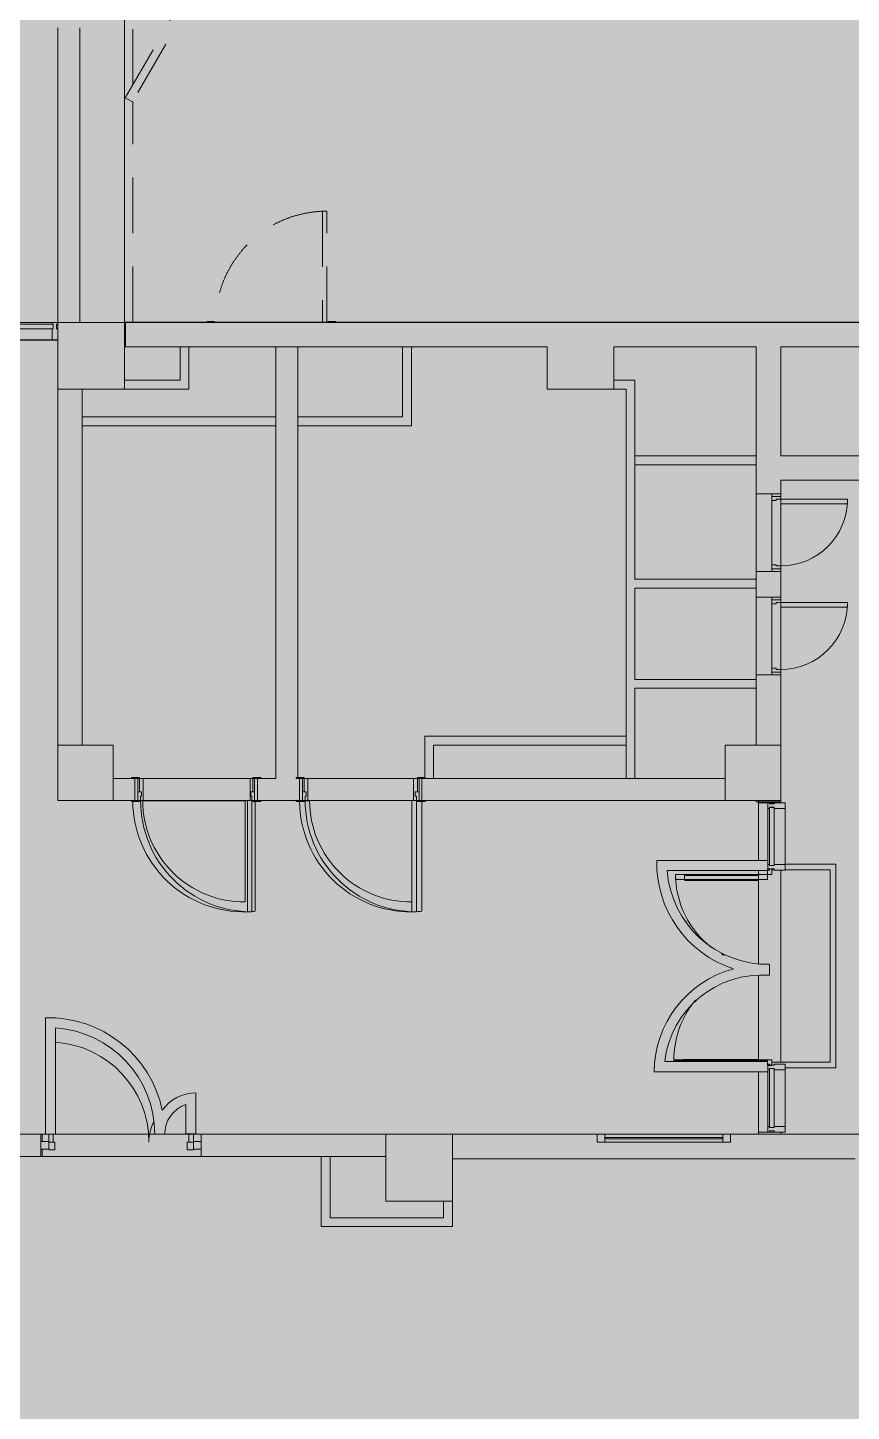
# Model space of a CAD drawing. Header units: millimetres. Extents: x -2766 to 205613, y -8553 to 29000.
# Drawn here: x 92043 to 99448, y 5409 to 17850 of the extents above; entities that cross this region are included whole.
import ezdxf

# ---------------------------------------------------------------- set-up
doc = ezdxf.new("R2010")
doc.units = ezdxf.units.MM
doc.linetypes.add('200_ШТРИХ__ш1_п0_6_', pattern=[800, 500, -300])
doc.layers.add('A-DETL-GENF-3', color=7, linetype='Continuous', lineweight=9, true_color=0xc0c0c0, transparency=0.4)
for name, color, linetype, lineweight, true_color in [('A-DETL-GENF-5', 7, 'Continuous', 5, 0xb7b7b7), ('A-DOOR-4', 7, 'Continuous', 5, 0xb7b7b7), ('A-DOOR-FRAM-5', 7, 'Continuous', 5, 0xb7b7b7), ('A-FLOR-1', 7, 'Continuous', 5, 0xb7b7b7), ('A-GLAZ-3', 7, 'Continuous', 5, 0x737373), ('A-GLAZ-CURT-2', 7, 'Continuous', 5, 0x737373), ('A-GLAZ-CWMG-2', 7, 'Continuous', 5, 0x737373), ('A-WALL-4', 7, 'Continuous', 9, 0x737373), ('I-WALL-4', 7, 'Continuous', 5, 0x737373), ('S-COLS-1', 7, 'Continuous', 5, 0x737373)]:
    doc.layers.add(name, color=color, linetype=linetype, lineweight=lineweight, true_color=true_color)
doc.layers.add('A-DETL-MBND-1', color=7, linetype='200_ШТРИХ__ш1_п0_6_', lineweight=9)

# ---------------------------------------------------------------- blocks, each defined once
blk = doc.blocks.new('BSC_Колонна _Прямоугольная - 600х600-23286269-2_2_1_птичка')
at = {"layer": 'S-COLS-1'}
for p, q in [((300, 300), (-300, 300)), ((-300, 300), (-300, -300)), ((300, -300), (300, 300)), ((-300, -300), (300, -300))]:
    blk.add_line(p, q, dxfattribs=at)
blk = doc.blocks.new('110_Дверь_СКБ_1Ст_Внутренняя1 - Д-4 1100x2100h_су мгн-32375332-2_2_1_птичка')
at = {"layer": 'A-DOOR-4'}
for p, q in [((-487.5, 1100), (-487.5, 100)), ((-447.5, 1100), (-487.5, 1100)), ((-447.5, 100), (-447.5, 1100)), ((-487.5, 100), (-447.5, 100))]:
    blk.add_line(p, q, dxfattribs=at)
blk.add_arc((-487.5, 100), 1000, 360, 90, dxfattribs=at)
at = {"layer": 'A-DOOR-FRAM-5'}
for p, q in [((-497.5, 108), (-567.5, 108)), ((-567.5, 108), (-567.5, 100)), ((-567.5, 100), (-497.5, 100)), ((-512.5, 100), (-537.5, 100)), ((-537.5, 100), (-537.5, -100)), ((-487.5, 100), (-512.5, 100)), ((-512.5, 100), (-512.5, 20)), ((-512.5, -100), (-512.5, 100)), ((-497.5, 100), (-512.5, 100)), ((-512.5, 100), (-512.5, 99)), ((-512.5, 99), (-497.5, 99)), ((-512.5, 20), (-477.5, 20)), ((-497.5, 20), (-512.5, 20)), ((-512.5, 20), (-512.5, -100)), ((-497.5, 100), (-497.5, 108)), ((-497.5, 99), (-497.5, 100)), ((-497.5, -100), (-497.5, 20)), ((-487.5, 60), (-487.5, 100)), ((-477.5, 60), (-487.5, 60)), ((-477.5, 20), (-477.5, 60)), ((512.5, 60), (502.5, 60)), ((502.5, 60), (502.5, 20)), ((502.5, 20), (537.5, 20)), ((512.5, 100), (512.5, 60)), ((537.5, 100), (512.5, 100)), ((592.5, 108), (522.5, 108)), ((522.5, 108), (522.5, 100)), ((537.5, 100), (522.5, 100)), ((522.5, 100), (522.5, 99)), ((522.5, 100), (592.5, 100)), ((522.5, 99), (537.5, 99)), ((537.5, 20), (522.5, 20)), ((522.5, 20), (522.5, -100)), ((537.5, 20), (537.5, 100)), ((562.5, 100), (537.5, 100)), ((537.5, 100), (537.5, -100)), ((537.5, 99), (537.5, 100)), ((537.5, -100), (537.5, 20)), ((562.5, -100), (562.5, 100)), ((592.5, 100), (592.5, 108)), ((-497.5, -100), (-567.5, -100)), ((-567.5, -100), (-567.5, -108)), ((-567.5, -108), (-497.5, -108)), ((-537.5, -100), (-512.5, -100)), ((-512.5, -100), (-497.5, -100)), ((-497.5, -108), (-497.5, -100)), ((522.5, -100), (537.5, -100)), ((592.5, -100), (522.5, -100)), ((522.5, -100), (522.5, -108)), ((522.5, -108), (592.5, -108)), ((537.5, -100), (562.5, -100)), ((592.5, -108), (592.5, -100))]:
    blk.add_line(p, q, dxfattribs=at)
blk = doc.blocks.new('110_Дверь_СКБ_1Ст_Внутренняя1 - Д-13 1100x2100h_кладовая-33288301-2_2_1_птичка')
at = {"layer": 'A-DETL-MBND-1'}
for p, q in [((472, 1110), (472, 113)), ((512, 1110), (472, 1110)), ((512, 113), (512, 1110)), ((-498, 118), (-568, 118)), ((592, 118), (522, 118))]:
    blk.add_line(p, q, dxfattribs=at)
blk.add_arc((512, 110), 1000, 90, 179.8021, dxfattribs=at)
blk = doc.blocks.new('DOR__перегородка__Прямоугольная - ТП-2_ Вн_ДПГ_9480х4200h_2-23998078-2_2_1_птичка')
at = {"layer": 'A-DETL-MBND-1'}
for p, q in [((3, -75), (1987, -75)), ((1982, -72), (2019, -7)), ((3194, -772), (1982, -72)), ((2019, -7), (3231, -707)), ((2137, -75), (4324, -75)), ((3230, -707), (4443, -7)), ((4480, -72), (3268, -772)), ((4443, -7), (4480, -72)), ((4474, -75), (4487, -75)), ((4481, -72), (4518, -7)), ((5693, -772), (4481, -72)), ((4518, -7), (5731, -707)), ((4637, -75), (6824, -75)), ((5730, -707), (6942, -7)), ((6980, -72), (5767, -772)), ((6942, -7), (6980, -72)), ((6974, -75), (6985, -75)), ((6979, -72), (7017, -7)), ((8192, -772), (6979, -72)), ((7017, -7), (8229, -707)), ((7135, -75), (9323, -75)), ((8229, -707), (9441, -7)), ((9479, -72), (8267, -772)), ((9105, -201), (9105, -75)), ((9180, -158), (9180, -75)), ((9255, -114), (9255, -75)), ((9405, -1474), (9405, -114)), ((9441, -7), (9479, -72)), ((9473, -75), (9480, -75)), ((9180, -1474), (9180, -244)), ((9255, -1474), (9255, -201)), ((9330, -1474), (9330, -158)), ((9105, -1474), (9105, -288)), ((9480, -1474), (9480, -450)), ((3231, -707), (3194, -772)), ((3268, -772), (3230, -707)), ((5731, -707), (5693, -772)), ((5767, -772), (5730, -707)), ((8229, -707), (8192, -772)), ((8267, -772), (8229, -707)), ((9105, -1474), (9480, -1474))]:
    blk.add_line(p, q, dxfattribs=at)
blk = doc.blocks.new('BSC_Колонна _Прямоугольная - 500х500-V202-2_2_1_птичка')
at = {"layer": 'S-COLS-1'}
for p, q in [((250, 250), (-250, 250)), ((-250, 250), (-250, -250)), ((250, -250), (250, 250)), ((-250, -250), (250, -250))]:
    blk.add_line(p, q, dxfattribs=at)
blk = doc.blocks.new('110_Дверь_СКБ_1Ст - д-18 _п_ 700x2100h_Технический шкаф ЭОМ и СС-32102833-2_2_1_птичка')
at = {"layer": 'A-DOOR-4'}
for p, q in [((-287.5, 710), (-287.5, 110)), ((-247.5, 710), (-287.5, 710)), ((-247.5, 110), (-247.5, 710)), ((-287.5, 110), (-247.5, 110))]:
    blk.add_line(p, q, dxfattribs=at)
blk.add_arc((-287.5, 110), 600, 360, 90, dxfattribs=at)
at = {"layer": 'A-DOOR-FRAM-5'}
for p, q in [((-312.5, 110), (-337.5, 110)), ((-337.5, 110), (-337.5, 30)), ((-337.5, 30), (-312.5, 30)), ((-287.5, 110), (-312.5, 110)), ((-312.5, 110), (-312.5, 30)), ((-312.5, 30), (-312.5, 110)), ((-312.5, 30), (-277.5, 30)), ((-287.5, 70), (-287.5, 110)), ((-277.5, 70), (-287.5, 70)), ((-277.5, 30), (-277.5, 70)), ((302.5, 30), (-277.5, 30)), ((-247.5, 110), (312.5, 110)), ((312.5, 70), (302.5, 70)), ((302.5, 70), (302.5, 30)), ((302.5, 30), (337.5, 30)), ((312.5, 110), (312.5, 70)), ((337.5, 110), (312.5, 110)), ((337.5, 30), (337.5, 110)), ((362.5, 110), (337.5, 110)), ((337.5, 110), (337.5, 30)), ((337.5, 30), (362.5, 30)), ((362.5, 30), (362.5, 110))]:
    blk.add_line(p, q, dxfattribs=at)
blk = doc.blocks.new('BSC_Колонна _Прямоугольная - 600х600-20441433-2_2_1_птичка')
at = {"layer": 'S-COLS-1'}
for p, q in [((300, 300), (-300, 300)), ((-300, 300), (-300, -300)), ((300, -300), (300, 300)), ((-300, -300), (300, -300))]:
    blk.add_line(p, q, dxfattribs=at)
blk = doc.blocks.new('Прямоугольный импост - Импост структурный с накладкой - 160мм-23997896-2_2_1_птичка')
at = {"layer": 'A-GLAZ-CWMG-2'}
for p, q in [((-50, 40), (-50, 140)), ((-50, 140), (0, 140)), ((-40, 40), (-50, 40)), ((-50, -17), (-50, 0)), ((-50, 0), (-40, 0)), ((-40, 0), (-40, 40)), ((-10, 40), (-10, 0)), ((0, 40), (-10, 40)), ((-10, 0), (0, 0)), ((0, -17), (-50, -17))]:
    blk.add_line(p, q, dxfattribs=at)
blk = doc.blocks.new('Системная панель - Стекло - 40мм-23997898-2_2_1_птичка')
at = {"layer": 'A-GLAZ-CURT-2'}
for p, q in [((420, 0), (-420, 0)), ((-420, 0), (-420, -40)), ((-420, -40), (420, -40)), ((420, -40), (420, 0))]:
    blk.add_line(p, q, dxfattribs=at)
blk = doc.blocks.new('Прямоугольный импост - Импост структурный с накладкой - 160мм-23771920-2_2_1_птичка')
at = {"layer": 'A-GLAZ-CWMG-2'}
for p, q in [((13660, 15200), (12840, 15200)), ((13660, 15043), (12840, 15043))]:
    blk.add_line(p, q, dxfattribs=at)
blk = doc.blocks.new('Прямоугольный импост - 50 x 70 мм-31927764-2_2_1_птичка')
at = {"layer": 'A-GLAZ-CWMG-2'}
for p, q in [((-70, 35), (0, 35)), ((-70, -35), (-70, 35)), ((0, 35), (0, -35)), ((0, -35), (-70, -35))]:
    blk.add_line(p, q, dxfattribs=at)
blk = doc.blocks.new('Дверь_Витражная_остекление_ - ДВН_ДАО_Главный вход_1200 в свету Д-22 _п_-31928779-2_2_1_птичка')
at = {"layer": 'A-DETL-GENF-5'}
for p, q in [((-650, 100), (-650, 35)), ((-650, 30), (-610, 30)), ((-595, 30), (-650, 30)), ((-610, 30), (-610, 100)), ((-595, -40), (-595, 30)), ((595, -40), (595, 30)), ((595, 30), (650, 30)), ((610, 103), (610, 30)), ((610, 30), (650, 30)), ((650, 35), (650, 103)), ((-650, -40), (-595, -40)), ((650, -40), (595, -40))]:
    blk.add_line(p, q, dxfattribs=at)
at = {"layer": 'A-DOOR-4'}
for p, q in [((-650, 100), (-650, 35)), ((650, 103), (650, 35))]:
    blk.add_line(p, q, dxfattribs=at)
for centre, radius, start, end in [((-650, 30), 900, 360, 86.0972), ((650, 30), 400, 153.3442, 180)]:
    blk.add_arc(centre, radius, start, end, dxfattribs=at)
blk = doc.blocks.new('Прямоугольный импост - 50 x 70 мм-31701779-2_2_1_птичка')
at = {"layer": 'A-GLAZ-CWMG-2'}
for p, q in [((0, 35), (-70, 35)), ((-70, 35), (-70, -35)), ((0, -35), (0, 35)), ((-70, -35), (0, -35))]:
    blk.add_line(p, q, dxfattribs=at)
blk = doc.blocks.new('Прямоугольный импост - Импост структурный с накладкой - 160мм Темный-30756008-2_2_1_птичка')
at = {"layer": 'A-GLAZ-CWMG-2'}
for p, q in [((-50, 0), (-50, 17)), ((-50, 17), (0, 17)), ((-40, 0), (-50, 0)), ((-40, -40), (-40, 0)), ((0, 0), (-10, 0)), ((-10, 0), (-10, -40)), ((0, 17), (0, 0)), ((-50, -140), (-50, -40)), ((-50, -40), (-40, -40)), ((-10, -40), (0, -40)), ((0, -40), (0, -140)), ((0, -140), (-50, -140))]:
    blk.add_line(p, q, dxfattribs=at)
blk = doc.blocks.new('Системная панель - Стекло - 40мм-32387041-2_2_1_птичка')
at = {"layer": 'A-GLAZ-CURT-2'}
for p, q in [((262, 40), (-262, 40)), ((-262, 40), (-262, 0)), ((-262, 0), (262, 0)), ((262, 0), (262, 40))]:
    blk.add_line(p, q, dxfattribs=at)
blk = doc.blocks.new('Прямоугольный импост - Импост структурный с накладкой - 160мм Темный-30755591-2_2_1_птичка')
at = {"layer": 'A-GLAZ-CWMG-2'}
for p, q in [((-25, 0), (-25, 17)), ((-25, 17), (25, 17)), ((-15, 0), (-25, 0)), ((-15, -40), (-15, 0)), ((25, 0), (15, 0)), ((15, 0), (15, -40)), ((25, 17), (25, 0)), ((-25, -140), (-25, -40)), ((-25, -40), (-15, -40)), ((15, -40), (25, -40)), ((25, -40), (25, -140)), ((25, -140), (-25, -140))]:
    blk.add_line(p, q, dxfattribs=at)
blk = doc.blocks.new('Системная панель - Стекло - 40мм-32387061-2_2_1_птичка')
at = {"layer": 'A-GLAZ-CURT-2'}
for p, q in [((265, 40), (-265, 40)), ((-265, 40), (-265, 0)), ((-265, 0), (265, 0)), ((265, 0), (265, 40))]:
    blk.add_line(p, q, dxfattribs=at)
blk = doc.blocks.new('Прямоугольный импост - Импост структурный с накладкой - 160мм Темный-32387059-2_2_1_птичка')
at = {"layer": 'A-GLAZ-CWMG-2'}
for p, q in [((20093, 7970), (20093, 8480)), ((20250, 8012), (20250, 8480)), ((20250, 7970), (20250, 8011))]:
    blk.add_line(p, q, dxfattribs=at)
blk = doc.blocks.new('Прямоугольный импост - Импост структурный с накладкой - 160мм Темный-30755595-2_2_1_птичка')
at = {"layer": 'A-GLAZ-CWMG-2'}
for p, q in [((0, 17), (-50, 17)), ((-50, 17), (-50, 0)), ((-50, 0), (-40, 0)), ((-40, 0), (-40, -40)), ((-10, -40), (-10, 0)), ((-10, 0), (0, 0)), ((0, 0), (0, 17)), ((-40, -40), (-50, -40)), ((-50, -40), (-50, -140)), ((0, -40), (-10, -40)), ((0, -140), (0, -40)), ((-50, -140), (0, -140))]:
    blk.add_line(p, q, dxfattribs=at)
blk = doc.blocks.new('Дверь_Витражная_остекление_ - ВВ-16 остекление-32390142-2_2_1_птичка')
at = {"layer": 'A-DETL-GENF-5'}
for p, q in [((-788, -20), (-833, -20)), ((-833, -845), (-833, -20)), ((-788, -20), (-833, -20)), ((-833, -20), (-833, -845)), ((-833, -100), (-788, -100)), ((-823, -765), (-823, -100)), ((-788, -845), (-788, -20)), ((-788, -845), (-788, -20)), ((-779, -765), (-779, -100)), ((829, -780), (829, -100)), ((838, -860), (838, -20)), ((838, -20), (838, -860)), ((850, -100), (838, -100)), ((-833, -765), (-788, -765)), ((-833, -845), (-788, -845)), ((-833, -845), (-788, -845)), ((850, -780), (838, -780)), ((850, -860), (838, -860)), ((838, -860), (850, -860))]:
    blk.add_line(p, q, dxfattribs=at)
at = {"layer": 'A-DOOR-4'}
for p, q in [((-883, 20), (-833, 20)), ((-883, -20), (-883, 20)), ((-833, 20), (-833, -20)), ((833, 20), (883, 20)), ((833, -20), (833, 20)), ((883, 20), (883, -20)), ((-833, -20), (-883, -20)), ((-833, -845), (-833, -20)), ((833, -860), (833, -20)), ((883, -20), (833, -20))]:
    blk.add_line(p, q, dxfattribs=at)
for centre, radius, start, end in [((-833, -20), 825, 329.8094, 332.2043), ((-833, -20), 825, 270, 322.6078), ((833, -20), 840, 230.3386, 232.9926), ((833, -20), 840, 234.0758, 270)]:
    blk.add_arc(centre, radius, start, end, dxfattribs=at)
blk = doc.blocks.new('Прямоугольный импост - Импост структурный с накладкой - 160мм Темный-32387142-2_2_1_птичка')
at = {"layer": 'A-GLAZ-CWMG-2'}
for p, q in [((20093, 10325), (20093, 10830)), ((20250, 10325), (20250, 10830))]:
    blk.add_line(p, q, dxfattribs=at)
blk = doc.blocks.new('120_Окно_СКБ_1Ст - 120_Окно_СКБ_1Ст 400х1200 EI30-V295-2_2_1_птичка')
at = {"layer": 'A-GLAZ-3'}
for p, q in [((-600, 40), (-600, 110)), ((-600, 110), (-530, 110)), ((600, 110), (-600, 110)), ((-530, 40), (-600, 40)), ((-600, 40), (600, 40)), ((-530, 110), (-530, 40)), ((530, 80), (-530, 80)), ((530, 70), (-530, 70)), ((530, 40), (530, 110)), ((530, 110), (600, 110)), ((600, 40), (530, 40)), ((600, 110), (600, 40))]:
    blk.add_line(p, q, dxfattribs=at)

msp = doc.modelspace()

# ---------------------------------------------------------------- hatches: boundary and pattern name
at = {"layer": 'A-DETL-GENF-3'}
h = msp.add_hatch(color=256, dxfattribs=at)
h.paths.add_polyline_path([(78335, -280), (117363, -280), (117363, 12125), (117143, 12125), (117143, 12070), (117135, 12070), (117135, 12140), (117283, 12140), (117283, 12185), (117313, 12185), (117313, 12175), (117363, 12175), (117358.4, 13475), (117313, 13475), (117313, 13465), (117283, 13465), (117283, 13510), (117135, 13510), (117135, 13580), (117143, 13580), (117143, 13525), (117363, 13525), (117363, 21575), (117143, 21570.3), (117143, 21520), (117135, 21520), (117136.3, 21590), (117283, 21590), (117283, 21635), (117313, 21635), (117313, 21625), (117363, 21625), (117363, 22925), (117313, 22925), (117313, 22915), (117283, 22915), (117283, 22960), (117135, 22965), (117135, 23030), (117143, 23030), (117143, 22975), (117363, 22975), (117363, 23777.7), (112463, 23778), (112463, 27350), (82455, 27350), (82460.8, 20725.1), (82474.1, 20725.1), (82474.1, 19965.1), (82464.1, 19971), (82464.1, 19925.1), (82457.1, 19925.1), (82460.8, 19125.1), (82474.1, 19125.1), (82474.1, 18375.1), (82457.1, 18375.1), (82460.8, 18325.1), (82474.1, 18325.1), (82474.1, 17575.1), (82457.1, 17575.1), (82460.8, 16725.1), (82474.1, 16725.1), (82474.1, 15965.1), (82464.1, 15971), (82464.1, 15925.1), (82457.1, 15925.1), (82455, 15358), (78335, 15358), (78335, -258)])
h.paths.add_polyline_path([(104988, 100), (104938, 100), (104938, 425), (104763, 425), (104763, 475), (104988, 475), (104988, 120)])
h.paths.add_polyline_path([(114152.5, 100), (114118, 100), (114118, 475), (114468, 475), (114468, 100), (114418, 100), (114418, 425), (114168, 425), (114168, 100)])
h.paths.add_polyline_path([(94788, 100), (94738, 101.5), (94738, 475), (95263, 475), (95263, 425), (94788, 425), (94788, 104.5)])
h.paths.add_polyline_path([(101288, 100), (101238, 100), (101238, 425), (101113, 425), (101113, 475), (101288, 475), (101288, 120)])
h.paths.add_polyline_path([(90338, 100), (90288, 100), (90288, 475), (90763, 475), (90763, 425), (90338, 425), (90338, 120)])
h.paths.add_polyline_path([(85488, 100), (85438, 100), (85438, 475), (86263, 475), (86263, 425), (85488, 425), (85488, 120)])
h.paths.add_polyline_path([(81813, 120), (81763, 121.8), (81763, 510), (82113, 510), (82110.7, 460), (81813, 460), (81813, 125.5)])
h.paths.add_polyline_path([(115893, 5434), (115813, 5434), (115813, 5459), (115853, 5459), (115853, 5469), (115893, 5469), (115893, 5449)])
h.paths.add_polyline_path([(115813, 6059), (115813, 6084), (115893, 6084), (115893, 6049), (115853, 6049), (115853, 6059)])
h.paths.add_polyline_path([(115813, 6019), (115213, 6019), (115213, 6059), (115813, 6059), (115813, 6049)])
h.paths.add_polyline_path([(115893, 6314), (115813, 6314), (115813, 6339), (115853, 6339), (115853, 6349), (115893, 6349), (115893, 6329)])
h.paths.add_polyline_path([(81838, 7680), (81838, 7730), (81828, 7730), (81828, 7760), (81873, 7760), (81873, 7908), (81943, 7905.3), (81943, 7900), (81888, 7895.8), (81888, 7680), (81943, 7680), (81943, 7672), (81873, 7672), (81873, 7680), (81860.9, 7680)])
h.paths.add_polyline_path([(81788, 6780), (81788, 7680), (81838, 7680), (81838, 6780)])
h.paths.add_polyline_path([(115813, 6939), (115813, 6964), (115893, 6964), (115893, 6929), (115853, 6929), (115853, 6939)])
h.paths.add_polyline_path([(115503.7, 6899), (115213, 6899), (115213, 6939), (115813, 6939), (115813, 6899), (115783, 6899)])
h.paths.add_polyline_path([(111935.1, 7125.5), (111826.2, 7134.5), (111757.3, 7152.8), (111689.1, 7182.6), (111634.6, 7216.3), (111564, 7280), (111523.4, 7330.5), (111483.1, 7401.2), (111462.4, 7451), (111444.1, 7527.4), (111438, 7595.9), (111488, 7596.4), (111496, 7519.9), (111517.7, 7445.9), (111543.6, 7389.8), (111602.6, 7311.7), (111646, 7270.6), (111712.4, 7226.8), (111783.9, 7196.6), (111858.8, 7180), (111900.5, 7175.4), (111969.6, 7178.8), (112039.9, 7194.4), (112125.9, 7233.7), (112190.4, 7280), (112221.4, 7307.6), (112270.2, 7370.8), (112301.1, 7426.8), (112324.8, 7494.8), (112336.6, 7565.8), (112335.9, 7640.2), (112313.6, 7737.5), (112299.6, 7776.5), (112264.3, 7839.2), (112194.7, 7916.2), (112149.3, 7951.9), (112080.2, 7989.2), (112006.9, 8013), (111966, 8021.7), (111871.8, 8021.7), (111810.1, 8011.4), (111746.9, 7990.6), (111663.5, 7942.2), (111613, 7899), (111582.1, 7866.7), (111533, 7787.5), (111512.2, 7741.4), (111494.1, 7671.7), (111487.7, 7600), (111438, 7600.2), (111450.5, 7702), (111464, 7754.2), (111495.9, 7826.3), (111546.2, 7900), (111594.6, 7951.2), (111660.4, 8000.8), (111738.3, 8040.1), (111793.6, 8058.8), (111887.7, 8072.8), (111966, 8070.5), (112039.5, 8056.3), (112103.3, 8033.7), (112164.7, 8001.5), (112218.9, 7962.6), (112279.7, 7900), (112324.1, 7835.4), (112360.8, 7753.9), (112374.7, 7709.7), (112386.3, 7637.8), (112386.3, 7561.8), (112373.7, 7485.5), (112350.9, 7415.9), (112301.1, 7328.5), (112263.1, 7280), (112201.6, 7224.1), (112130.4, 7179.2), (112084.1, 7156.9), (112010.9, 7135.2), (111935.7, 7125.6)])
h.paths.add_polyline_path([(80538, 7280), (80538, 7680), (80588, 7679.8), (80588, 7280)])
h.paths.add_polyline_path([(106066, 7672), (106023, 7672), (106020.5, 7820), (106003, 7820), (106003, 7860), (106013, 7860), (106013, 7900), (106023, 7900), (106023, 7908), (106093, 7908), (106093, 7900), (106038, 7900), (106038, 7680), (106093, 7680), (106093, 7672)])
h.paths.add_polyline_path([(105013, 7900), (105013, 8900), (105053, 8900), (105053, 7900), (105023, 7900)])
h.paths.add_polyline_path([(104960.2, 7672), (104933, 7674), (104933, 7680), (104988, 7680), (104988, 7900), (104933, 7900), (104933, 7908), (105003, 7908), (105003, 7900), (105013, 7900), (105013, 7860), (105023, 7860), (105023, 7820), (105003, 7820), (105003, 7672), (104963, 7672)])
h.paths.add_polyline_path([(80503, 7672), (80433, 7672), (80433, 7680), (80488, 7680), (80488, 7900), (80433, 7900), (80433, 7908), (80503, 7903.9), (80503, 7760), (80548, 7760), (80548, 7730), (80538, 7730), (80538, 7680), (80503, 7674.8)])
h.paths.add_polyline_path([(95538, 9900), (95498, 9901), (95498, 10900), (95538, 10894.6), (95538, 9900.1)])
h.paths.add_polyline_path([(94058, 9900), (94018, 9905), (94018, 10900), (94058, 10900), (94058, 9900.1)])
h.paths.add_polyline_path([(82013, 9900), (81973, 9901), (81973, 10900), (82013, 10900), (82013, 9900.1)])
h.paths.add_polyline_path([(79054, 10645), (78693, 10645), (78697.9, 10695), (79054, 10695), (79054, 10900), (79104, 10900), (79104, 10645), (79073, 10645)])
h.paths.add_polyline_path([(93044, 10892), (92978, 10892), (92978, 10900), (93033, 10900), (93033, 11100), (92978, 11100), (92978, 11108), (93048, 11108), (93048, 10980), (93068, 10980), (93068, 10940), (93058, 10940), (93058, 10900), (93048, 10899), (93048, 10892)])
h.paths.add_polyline_path([(95588, 10892), (95548, 10895.6), (95548, 10900), (95538, 10900), (95538, 10940), (95528, 10940), (95528, 10980), (95548, 10980), (95548, 11108), (95618, 11108), (95613, 11100), (95563, 11100), (95563, 10900), (95618, 10900), (95613, 10892)])
h.paths.add_polyline_path([(94068, 10892), (94068, 10900), (94058, 10900), (94058, 10940), (94048, 10940), (94048, 10980), (94068, 10980), (94068, 11108), (94138, 11108), (94138, 11100), (94083, 11100), (94088, 10900), (94138, 10900), (94138, 10892), (94083, 10892)])
h.paths.add_polyline_path([(94494.3, 10892), (94458, 10892), (94458, 10900), (94513, 10900), (94513, 11100), (94458, 11100), (94458, 11108), (94528, 11108), (94528, 10980), (94548, 10980), (94548, 10940), (94538, 10940), (94538, 10900), (94528, 10899), (94528, 10892), (94512.9, 10892)])
h.paths.add_polyline_path([(82043, 10892), (82023, 10892), (82023, 10900), (82013, 10900), (82013, 10940), (82003, 10940), (82003, 10980), (82023, 10980), (82023, 11108), (82093, 11108), (82093, 11100), (82038, 11100), (82038, 10900), (82093, 10900), (82093, 10892), (82062.2, 10892)])
h.paths.add_polyline_path([(80987.9, 10892), (80933, 10892), (80933, 10900), (80988, 10900), (80988, 11100), (80933, 11100), (80933, 11108), (81003, 11108), (81003, 10980), (81023, 10980), (81023, 10940), (81013, 10940), (81013, 10900), (81003, 10899), (81003, 10892), (80989.8, 10892)])
h.paths.add_polyline_path([(98813, 12055), (98733, 12055), (98733, 12090), (98773, 12090), (98773, 12080), (98813, 12080), (98813, 12070)])
h.paths.add_polyline_path([(98813, 12640), (98813, 12680), (99413, 12680), (99413, 12640), (99060.5, 12640)])
h.paths.add_polyline_path([(98733, 12670), (98733, 12705), (98813, 12705), (98813, 12680), (98773, 12680), (98773, 12670), (98757, 12670)])
h.paths.add_polyline_path([(98813, 12985), (98733, 12985), (98733, 13020), (98773, 13020), (98773, 13010), (98813, 13010), (98813, 13000)])
h.paths.add_polyline_path([(99143, 13570), (98813, 13570), (98813, 13610), (99413, 13610), (99413, 13570), (99195.1, 13570)])
h.paths.add_polyline_path([(98757, 13600), (98733, 13600), (98733, 13635), (98813, 13635), (98813, 13610), (98773, 13610), (98773, 13600)])
h.paths.add_polyline_path([(78907.8, 14405), (78713, 14410), (78713, 14455), (79018, 14455), (79018, 14960), (79068, 14960), (79068, 14405), (78964.4, 14405)])
h.paths.add_polyline_path([(94693, 15203.4), (94693, 16200), (94733, 16200), (94733, 15203.4)])
h.paths.add_polyline_path([(109613, 15350), (100482, 15353.9), (100482, 15380.7), (109613, 15380.7), (109613, 15353.9)])
h.paths.add_polyline_path([(82658, 15408.1), (82614.1, 15408.1), (82614.1, 15925.1), (82634.1, 15925.1), (82634.1, 15975.1), (82514.1, 15975.1), (82514.1, 16725.1), (82664.1, 16725.1), (82663, 15408.1)])
h.paths.add_polyline_path([(82474.1, 15925.1), (82464.1, 15925.1), (82474.1, 15935.1)])
h.paths.add_polyline_path([(88063, 16006.2), (88063, 16233.9), (87908, 16266.9), (87908.6, 16281.7), (87918.6, 16289.9), (88063, 16266.9), (88063, 16286.2), (88298, 16289.9), (88300, 16799.9), (88328, 16799.9), (88328, 16286.2), (88563, 16286.2), (88563, 16006.2), (88223, 16006.2)])
h.paths.add_polyline_path([(82634.1, 16775.1), (82514.1, 16775.1), (82514.1, 17525.1), (82664.1, 17525.1), (82663, 16775.1)])
h.paths.add_polyline_path([(82457.1, 16775.1), (82460.8, 17525.1), (82474.1, 17525.1), (82474.1, 16775.1), (82464.1, 16775.1)])
h.paths.add_polyline_path([(88313, 16871.5), (88298, 16871.5), (88293.4, 17385.2), (88063, 17389.6), (88063, 17407.3), (87912.9, 17383.9), (87906.8, 17397.2), (87912.9, 17410.2), (87915.7, 17411.2), (88063, 17437.5), (88063, 17665.2), (88563, 17665.2), (88563, 17385.2), (88328, 17381.5), (88327.5, 16871.5), (88316.9, 16871.5)])
h.paths.add_polyline_path([(82664.1, 17575.1), (82514.1, 17575.1), (82514.1, 18325.1), (82663, 18325.1), (82664.1, 17750.1)])
h.paths.add_polyline_path([(82663, 18375.1), (82514.1, 18375.1), (82514.1, 19125.1), (82664.1, 19125.1), (82663, 18450)])
h.paths.add_polyline_path([(82614.1, 19175.1), (82614.1, 19925.1), (82634.1, 19925.1), (82634.1, 19975.1), (82514.1, 19975.1), (82514.1, 20725.1), (82664.1, 20725.1), (82663, 19175.1), (82625.2, 19175.1)])
h.paths.add_polyline_path([(82464.1, 19925.1), (82474.1, 19935.1), (82474.1, 19925.1)])
h.paths.add_polyline_path([(82625.2, 20775.1), (82614.1, 20775.1), (82614.1, 21150.1), (82514.1, 21150.1), (82514.1, 21525.1), (82664.1, 21525.1), (82663, 20775.1)])
h.paths.add_polyline_path([(112221, 20825), (112213, 20825), (112213, 20880), (112013, 20880), (112013, 20825), (112005, 20825), (112005, 20895), (112133, 20895), (112133, 20915), (112173, 20915), (112173, 20905), (112213, 20901), (112213, 20895), (112221, 20895), (112221, 20855)])
h.paths.add_polyline_path([(82457.1, 21150.1), (82460.8, 21525.1), (82474.1, 21525.1), (82474.1, 21150.1)])
h.paths.add_polyline_path([(82514.1, 21575.1), (82514.1, 22325.1), (82664.1, 22325.1), (82663, 21575.1)])
h.paths.add_polyline_path([(82457.1, 21575.1), (82460.8, 22325.1), (82474.1, 22325.1), (82474.1, 21575.1)])
h.paths.add_polyline_path([(113017, 21865), (112213, 21865), (112213, 21905), (113213, 21905), (113213, 21865), (113106.6, 21865)])
h.paths.add_polyline_path([(112133, 21895), (112133, 21915), (112005, 21915), (112005, 21985), (112013, 21985), (112013, 21930), (112213, 21930), (112213, 21985), (112221, 21985), (112221, 21915), (112213, 21915), (112213, 21905), (112173, 21905), (112173, 21895), (112157, 21895)])
h.paths.add_polyline_path([(82663, 22375.1), (82614.1, 22375.1), (82614.1, 23125.1), (82664.1, 23125.1), (82664.1, 22375.1)])
h.paths.add_polyline_path([(116280.5, 23029), (116268, 23029), (116268, 23399), (116318, 23394), (116318, 23079), (116873, 23079), (116873, 23029), (116318, 23029)])
h.paths.add_polyline_path([(113138, 23029), (112213, 23029), (112213, 23079), (113088, 23079), (113088, 23400), (113138, 23400), (113138, 23077.6)])
h.paths.add_polyline_path([(82664.1, 23175.1), (82614.1, 23175.1), (82614.1, 23925.1), (82664.1, 23925.1), (82664.1, 23394)])
h.paths.add_polyline_path([(82664.1, 23975.1), (82614.1, 23975.1), (82614.1, 24725.1), (82664.1, 24725.1), (82664.1, 24577.3)])
h.paths.add_polyline_path([(82663, 24775.1), (82514.1, 24775.1), (82514.1, 25525.1), (82664.1, 25525.1), (82664.1, 24775.1)])
h.paths.add_polyline_path([(82474.1, 24775.1), (82457.1, 24775.1), (82457.1, 25525.1), (82474.1, 25525.1), (82474.1, 25168.9)])
h.paths.add_polyline_path([(82663, 25575.1), (82514.1, 25575.1), (82514.1, 26325.1), (82664.1, 26325.1), (82664.1, 25575.1)])
h.paths.add_polyline_path([(82474.1, 25575.1), (82457.1, 25575.1), (82460.8, 26325.1), (82474.1, 26325.1), (82474.1, 25750)])
h.paths.add_polyline_path([(82457.1, 26375.1), (82457.1, 27100.1), (82474.1, 27100.1), (82474.1, 26375.1)])
h.paths.add_polyline_path([(82514.1, 26375.1), (82514.1, 27100.1), (82663, 27100), (82663, 26375.1)])
h.paths.add_polyline_path([(88480.2, 27100), (87838, 27100), (87838, 27250), (88638, 27250), (88638, 27100)])
h.paths.add_polyline_path([(84438, 27100), (84438, 27250), (85238, 27250), (85238, 27100), (84555, 27100)])
h.paths.add_polyline_path([(86138, 27100), (86138, 27250), (86938, 27250), (86938, 27100), (86678.7, 27100)])
h.paths.add_polyline_path([(85288, 27100), (85288, 27250), (86088, 27250), (86088, 27100)])
h.paths.add_polyline_path([(83588, 27100), (83588, 27250), (84388, 27250), (84388, 27100)])
h.paths.add_polyline_path([(88638, 27290), (87838, 27290), (87838, 27307), (88638, 27303.3)])
h.paths.add_polyline_path([(84438, 27290), (84438, 27307), (85238, 27303.3), (85238, 27290), (84877.1, 27290)])
h.paths.add_polyline_path([(86138, 27290), (86138, 27307), (86938, 27303.3), (86938, 27290), (86678.7, 27290)])
h.paths.add_polyline_path([(86088, 27290), (85288, 27290), (85288, 27307), (86088, 27303.3)])
h.paths.add_polyline_path([(84388, 27290), (83588, 27290), (83588, 27307), (84388, 27303.3)])
h = msp.add_hatch(color=256, dxfattribs=at)
h.paths.add_polyline_path([(115857.9, 5434), (115893, 5434), (115893, 5469), (115853, 5469), (115853, 5459), (115813, 5459), (115813, 5434)])
h.paths.add_polyline_path([(115213, 6019), (115813, 6019), (115813, 6059), (115213, 6059)])
h.paths.add_polyline_path([(115893, 6049), (115893, 6084), (115813, 6084), (115813, 6059), (115853, 6059), (115853, 6049), (115869, 6049)])
h.paths.add_polyline_path([(115893, 6314), (115893, 6349), (115853, 6349), (115853, 6339), (115813, 6339), (115813, 6314)])
h.paths.add_polyline_path([(81788, 6780), (81838, 6780), (81838, 7680), (81788, 7680), (81788, 6828.1)])
h.paths.add_polyline_path([(115503.7, 6899), (115813, 6899), (115813, 6939), (115213, 6939), (115213, 6899)])
h.paths.add_polyline_path([(115893, 6929), (115887.5, 6964), (115813, 6964), (115813, 6939), (115853, 6939), (115853, 6929), (115869, 6929)])
h.paths.add_polyline_path([(80538, 7680), (80538, 7730), (80548, 7730), (80548, 7760), (80503, 7760), (80502.6, 7908), (80433, 7908), (80433, 7900), (80488, 7900), (80488, 7680), (80433, 7680), (80433, 7672), (80503, 7674.8), (80503, 7680), (80519.9, 7680)])
h.paths.add_polyline_path([(80538, 7280), (80588, 7285.7), (80588, 7680), (80538, 7680), (80538, 7285.7)])
h.paths.add_polyline_path([(106045.1, 7672), (106093, 7672), (106093, 7680), (106038, 7680), (106038, 7900), (106093, 7900), (106093, 7908), (106023, 7908), (106023, 7900), (106013, 7900), (106013, 7860), (106003, 7860), (106003, 7820), (106023, 7817.5), (106023, 7672), (106038, 7672)])
h.paths.add_polyline_path([(105013, 7900), (105053, 7900), (105053, 8900), (105013, 8900), (105013, 8011.4)])
h.paths.add_polyline_path([(104963, 7672), (105003, 7672), (105003, 7820), (105023, 7820), (105023, 7860), (105013, 7860), (105013, 7900), (105003, 7900), (105003, 7908), (104933, 7908), (104933, 7900), (104988, 7900), (104988, 7680), (104933, 7680), (104933, 7672), (104960.2, 7672)])
h.paths.add_polyline_path([(81913, 7672), (81943, 7672), (81943, 7680), (81888, 7680.2), (81888, 7900), (81943, 7905.3), (81940.7, 7908), (81873, 7903.9), (81873, 7760), (81828, 7760), (81828, 7730), (81838, 7730), (81838, 7680), (81873, 7680), (81873, 7672), (81896, 7672)])
h.paths.add_polyline_path([(94018, 9900), (94058, 9905), (94058, 10900), (94018, 10900), (94018, 9905)])
h.paths.add_polyline_path([(95538, 9900), (95538, 10900), (95498, 10900), (95498, 9900)])
h.paths.add_polyline_path([(82013, 9900), (82013, 10900), (81973, 10900), (81973, 9900)])
h.paths.add_polyline_path([(94512.9, 10892), (94528, 10892), (94528, 10900), (94538, 10900), (94538, 10940), (94548, 10940), (94548, 10980), (94528, 10980), (94528, 11108), (94458, 11108), (94458, 11100), (94513, 11100), (94512.9, 10900), (94458, 10899), (94458, 10892), (94494.3, 10892)])
h.paths.add_polyline_path([(93048, 10892), (93048, 10900), (93058, 10900), (93058, 10940), (93068, 10940), (93068, 10980), (93048, 10980), (93048, 11108), (92978, 11108), (92978, 11100), (93033, 11100), (93033, 10900), (92978, 10900), (92978, 10892), (93044, 10892)])
h.paths.add_polyline_path([(94138, 10892), (94138, 10900), (94083, 10900), (94083, 11100), (94138, 11100), (94138, 11108), (94068, 11108), (94068, 10980), (94048, 10980), (94048, 10940), (94058, 10940), (94058, 10900), (94068, 10900), (94068, 10892), (94108, 10892)])
h.paths.add_polyline_path([(95548, 10892), (95618, 10892), (95613, 10900), (95563, 10900), (95563, 11100), (95618, 11100), (95613, 11108), (95548, 11108), (95548, 10980), (95528, 10980), (95528, 10940), (95538, 10940), (95538, 10900), (95548, 10895.6)])
h.paths.add_polyline_path([(80963, 10892), (81003, 10892), (81003, 10900), (81013, 10900), (81013, 10940), (81023, 10940), (81023, 10980), (81003, 10980), (81003, 11108), (80933, 11108), (80933, 11100), (80988, 11095.8), (80988, 10900), (80933, 10899), (80933, 10892)])
h.paths.add_polyline_path([(82062.2, 10892), (82093, 10892), (82093, 10900), (82038, 10900), (82038, 11100), (82093, 11100), (82093, 11108), (82023, 11108), (82023, 10980), (82003, 10980), (82003, 10940), (82013, 10940), (82013, 10900), (82023, 10900), (82023, 10892), (82043, 10892)])
h.paths.add_polyline_path([(98813, 12055), (98813, 12080), (98773, 12080), (98773, 12090), (98733, 12090), (98733, 12055)])
h.paths.add_polyline_path([(117143, 12070), (117143, 12125), (117363, 12129), (117363, 12175), (117313, 12175), (117313, 12185), (117283, 12185), (117283, 12140), (117135, 12140), (117135, 12070)])
h.paths.add_polyline_path([(98813, 12640), (99413, 12640), (99413, 12680), (98813, 12680)])
h.paths.add_polyline_path([(98733, 12670), (98773, 12670), (98773, 12680), (98813, 12680), (98813, 12705), (98733, 12705), (98733, 12680)])
h.paths.add_polyline_path([(98733, 12985), (98813, 12985), (98813, 13010), (98773, 13010), (98773, 13020), (98733, 13020), (98733, 13000)])
h.paths.add_polyline_path([(117305.2, 13465), (117313, 13465), (117313, 13475), (117363, 13475), (117358.5, 13525), (117143, 13525), (117143, 13580), (117135, 13580), (117140.7, 13510), (117283, 13510), (117283, 13465), (117297.6, 13465)])
h.paths.add_polyline_path([(99289.6, 13570), (99413, 13570), (99413, 13610), (98813, 13610), (98813, 13570), (99195.1, 13570)])
h.paths.add_polyline_path([(98773, 13600), (98773, 13610), (98813, 13610), (98813, 13635), (98733, 13635), (98733, 13600), (98757, 13600)])
h.paths.add_polyline_path([(94733, 15203.4), (94733, 16200), (94693, 16200), (94693, 15203.4)])
h.paths.add_polyline_path([(82455, 15965.1), (82457.1, 15965.1), (82455, 15975.1)])
h.paths.add_polyline_path([(82455, 17627.1), (82457.1, 17627.1), (82455, 17723.9)])
h.paths.add_polyline_path([(82455, 19082.1), (82457.1, 19082.1), (82455, 19123.9)])
h.paths.add_polyline_path([(112221, 20825), (112221, 20895), (112213, 20895), (112213, 20905), (112173, 20905), (112173, 20915), (112133, 20915), (112133, 20895), (112005, 20895), (112005, 20825), (112013, 20825), (112013, 20880), (112213, 20880), (112213, 20825)])
h.paths.add_polyline_path([(117143, 21520), (117143, 21575), (117363, 21575), (117363, 21625), (117313, 21625), (117313, 21635), (117283, 21635), (117283, 21590), (117135, 21584.5), (117135, 21520)])
h.paths.add_polyline_path([(112563.7, 21865), (113213, 21865), (113213, 21905), (112213, 21905), (112213, 21865), (112463, 21865)])
h.paths.add_polyline_path([(112157, 21895), (112173, 21895), (112173, 21905), (112213, 21905), (112213, 21915), (112221, 21915), (112221, 21985), (112213, 21985), (112213, 21930), (112013, 21930), (112013, 21985), (112005, 21985), (112005, 21915), (112133, 21915), (112133, 21895)])
h.paths.add_polyline_path([(117313, 22915), (117313, 22925), (117363, 22925), (117363, 22975), (117143, 22975), (117143, 23030), (117135, 23029), (117136.3, 22960), (117283, 22960), (117283, 22915), (117305.2, 22915)])

# ---------------------------------------------------------------- linework, layer by layer
at = {"layer": 'A-FLOR-1'}
for p, q in [((92913.2, 15200), (92913.2, 24680)), ((109213, 15203.4), (92913, 15203.4)), ((92313, 15040), (85373, 15040)), ((92923, 14980), (92913, 14980)), ((93048, 11100), (93083, 11100)), ((93083, 11100), (93083, 10897.8)), ((94043, 10900), (94043, 11100)), ((94043, 11100), (94068, 11100)), ((94528, 11100), (94563, 11100)), ((94563, 11100), (94563, 10900)), ((95513, 10900), (95513, 11100)), ((95513, 11100), (95548, 11100)), ((93078, 10899), (93048, 10899)), ((93083, 10897.8), (93998, 10897.8)), ((94018, 10900), (93998, 10900)), ((93998, 10900), (93998, 9990.1)), ((94088, 9905), (94088, 10892)), ((94578, 10899), (94528, 10899)), ((94563, 10900), (95498, 10900)), ((95588, 9905), (95588, 10892)), ((98696, 10363), (97699.3, 10363)), ((99308, 10328.9), (98853, 10328.9)), ((99308, 8497.4), (99308, 10328.9)), ((97791.3, 10273), (98693, 10273)), ((98733, 10278.9), (98753, 10278.9)), ((98853, 10278.9), (99258, 10278.9)), ((99258, 10278.9), (99258, 8547.4)), ((98713, 9329.4), (98713, 9428.1)), ((92203.2, 8947.6), (92203.2, 7900)), ((92293.2, 7900), (92293.2, 8855.9)), ((97674.6, 8463), (98696, 8463)), ((98693, 8553), (97770.3, 8553)), ((99258, 8547.4), (98733, 8547.4)), ((98853, 8497.4), (99308, 8497.4)), ((93554.3, 7903), (93554.3, 8272)), ((93464.3, 8167.1), (93464.3, 7903)), ((92162.9, 7900), (93275.3, 7900)), ((92172.3, 7900), (92172.3, 7835)), ((93275.3, 7900), (93602.9, 7900)), ((93464.3, 7903), (93554.3, 7903)), ((92172.3, 7765), (92172.3, 7700))]:
    msp.add_line(p, q, dxfattribs=at)
for centre, radius, start, end in [((93988, 10900), 1000, 180.45922, 271.72242), ((93988, 10900), 910, 180.06296, 270.62964), ((95488, 10900), 1000, 180.45922, 270.57477), ((95488, 10900), 910, 180.06296, 270.62964), ((98699, 10338), 1000, 178.56746, 251.86052), ((98699, 10338), 910, 184.09604, 270.88287), ((93988, 10900), 1000, 274.01771, 275.73917), ((95488, 10900), 1000, 272.87006, 275.73917), ((98643.6, 8453.1), 969, 105.31636, 179.41553), ((98643.6, 8453.1), 879, 85.47205, 173.47514), ((92230.3, 7903), 1045, 11.78406, 91.48467), ((92230.3, 7903), 955, 359.82001, 86.22206), ((93554.3, 7903), 369, 90, 144.66492), ((93554.3, 7903), 279, 108.81906, 180.6161)]:
    msp.add_arc(centre, radius, start, end, dxfattribs=at)
at = {"layer": 'A-WALL-4'}
for p, q in [((93493, 14980), (93413, 14980)), ((94473, 14980), (94273, 14980)), ((95493, 14980), (95413, 14980)), ((92533, 14350), (92533, 14270)), ((94273, 14270), (94273, 14350)), ((94473, 14350), (94473, 14270)), ((97503, 14000), (97503, 13920)), ((98593, 13920), (98593, 14000)), ((98593, 12810), (98593, 12890)), ((98593, 11910), (98593, 11990)), ((97423, 11400), (97423, 11480)), ((95618, 11100), (95693, 11100)), ((97423, 11100), (97503, 11100)), ((98813, 10890), (98813, 10900)), ((98613, 7900), (98813, 7900)), ((94763, 7700), (94683, 7700))]:
    msp.add_line(p, q, dxfattribs=at)
at = {"layer": 'I-WALL-4'}
for p, q in [((92313.2, 17850), (92313.2, 15200)), ((92513.2, 15200), (92513.2, 17850)), ((96713.2, 15200), (92923, 15200)), ((92923, 15200), (92923, 14980)), ((100513, 15200), (97313.2, 15200)), ((92923, 14980), (93413, 14980)), ((93413, 14980), (93413, 14680)), ((93493, 14980), (94273, 14980)), ((93493, 14600), (93493, 14980)), ((94273, 14980), (94273, 14350)), ((94473, 14350), (94473, 14980)), ((94473, 14980), (95413, 14980)), ((95413, 14980), (95413, 14350)), ((95493, 14980), (96713.2, 14980)), ((95493, 14270), (95493, 14980)), ((97313.2, 14980), (98593, 14980)), ((98593, 14980), (98593, 14000)), ((98813, 14980), (100513, 14980)), ((98813, 14000), (98813, 14980)), ((92313, 14600), (92313, 11400)), ((92533, 14350), (92533, 14600)), ((93413, 14680), (92913, 14680)), ((92913, 14600), (93493, 14600)), ((97503, 14680), (97313.2, 14680)), ((97313.2, 14680), (97313.2, 14600)), ((97313.2, 14600), (97423, 14600)), ((97423, 14600), (97423, 11480)), ((97503, 14000), (97503, 14680)), ((94273, 14350), (92533, 14350)), ((95413, 14350), (94473, 14350)), ((92533, 11400), (92533, 14270)), ((92533, 14270), (94273, 14270)), ((94273, 14270), (94273, 11100)), ((94473, 11108), (94473, 14270)), ((94473, 14270), (95493, 14270)), ((98593, 14000), (97503, 14000)), ((109393, 14000), (98813, 14000)), ((97503, 12890), (97503, 13920)), ((97503, 13920), (98593, 13920)), ((98593, 12890), (98593, 13920)), ((98813, 13660), (98813, 13780)), ((98813, 13780), (109903, 13780)), ((98593, 13660), (98733, 13660)), ((98733, 12960), (98593, 12960)), ((98813, 12730), (98813, 12960)), ((98593, 12890), (97503, 12890)), ((97503, 11990), (97503, 12810)), ((97503, 12810), (98593, 12810)), ((98593, 11990), (98593, 12810)), ((98593, 12730), (98733, 12730)), ((98593, 11990), (97503, 11990)), ((98733, 12030), (98593, 12030)), ((98813, 11400), (98813, 12030)), ((97503, 11100), (97503, 11910)), ((97503, 11910), (98593, 11910)), ((98593, 11910), (98593, 11400)), ((95613, 11480), (95613, 11108)), ((97423, 11480), (95613, 11480)), ((95693, 11100), (95693, 11400)), ((95693, 11400), (97423, 11400)), ((97423, 11400), (97423, 11100)), ((92978, 11100), (92813, 11100)), ((93048, 11100), (94068, 11100)), ((94273, 11100), (94138, 11100)), ((94563, 11100), (95513, 11100)), ((97423, 11100), (95693, 11100)), ((98313, 11100), (97503, 11100)), ((92813, 10900), (92978, 10900)), ((93998, 10900), (93058, 10900)), ((94138, 10900), (94458, 10900)), ((94563, 10900), (94538, 10900)), ((95618, 10900), (98313, 10900)), ((98593, 10900), (98593, 10890)), ((98593, 10890), (98813, 10890)), ((98613, 10363), (98613, 10900)), ((98613, 10880), (98813, 10880)), ((98813, 10880), (98813, 10890)), ((98613, 9432.4), (98613, 10273)), ((98813, 10275.4), (98813, 8547.4)), ((98613, 8553), (98613, 9331.4)), ((98613, 7900), (98613, 8463)), ((92162.9, 7900), (91363, 7900)), ((92162.9, 7700), (92162.9, 7900)), ((95263, 7900), (93602.9, 7900)), ((93602.9, 7900), (93602.9, 7700)), ((97163, 7900), (95863, 7900)), ((98613, 7900), (98363, 7900)), ((98813, 7920), (98613, 7920)), ((98813, 7900), (98813, 7920)), ((100513, 7900), (98813, 7900)), ((94683, 7700), (91363, 7700)), ((94683, 7700), (94683, 7070)), ((94763, 7700), (95263, 7700)), ((94763, 7150), (94763, 7700)), ((95863, 7680), (99483, 7680)), ((95783, 7300), (95783, 7150)), ((95863, 7070), (95863, 7300)), ((95783, 7150), (94763, 7150)), ((94683, 7070), (95863, 7070))]:
    msp.add_line(p, q, dxfattribs=at)
at = {"layer": 'S-COLS-1'}
for p, q in [((97313.2, 15200), (96713.2, 15200)), ((96713.2, 14980), (96713.2, 14600)), ((97313.2, 14600), (97313.2, 14980)), ((96713.2, 14600), (97313.2, 14600))]:
    msp.add_line(p, q, dxfattribs=at)

# ---------------------------------------------------------------- block references
at = {"layer": 'A-DETL-MBND-1', "rotation": 90.00000000000044}
msp.add_blockref('DOR__перегородка__Прямоугольная - ТП-2_ Вн_ДПГ_9480х4200h_2-23998078-2_2_1_птичка', (92913, 15200), dxfattribs=at)
at = {"layer": 'A-DETL-MBND-1'}
msp.add_blockref('110_Дверь_СКБ_1Ст_Внутренняя1 - Д-13 1100x2100h_кладовая-33288301-2_2_1_птичка', (94220.5, 15090), dxfattribs=at)
at = {"layer": 'A-DOOR-4'}
for name, p, rotation in [('110_Дверь_СКБ_1Ст - д-18 _п_ 700x2100h_Технический шкаф ЭОМ и СС-32102833-2_2_1_птичка', (98703, 13322.5), 269.9999999999999), ('110_Дверь_СКБ_1Ст - д-18 _п_ 700x2100h_Технический шкаф ЭОМ и СС-32102833-2_2_1_птичка', (98703, 12392.5), 269.9999999999999), ('110_Дверь_СКБ_1Ст_Внутренняя1 - Д-4 1100x2100h_су мгн-32375332-2_2_1_птичка', (93570.5, 11000), 180), ('110_Дверь_СКБ_1Ст_Внутренняя1 - Д-4 1100x2100h_су мгн-32375332-2_2_1_птичка', (95050.5, 11000), 180), ('Дверь_Витражная_остекление_ - ВВ-16 остекление-32390142-2_2_1_птичка', (98713, 9402.9), 269.9999999999998)]:
    msp.add_blockref(name, p, dxfattribs=dict(at, rotation=rotation))
msp.add_blockref('Дверь_Витражная_остекление_ - ДВН_ДАО_Главный вход_1200 в свету Д-22 _п_-31928779-2_2_1_птичка', (92882.9, 7800), dxfattribs=at)
at = {"layer": 'A-GLAZ-3'}
msp.add_blockref('120_Окно_СКБ_1Ст - 120_Окно_СКБ_1Ст 400х1200 EI30-V295-2_2_1_птичка', (97763, 7790), dxfattribs=at)
at = {"layer": 'A-GLAZ-CURT-2'}
msp.add_blockref('Системная панель - Стекло - 40мм-23997898-2_2_1_птичка', (91853.1, 15183), dxfattribs=at)
at = {"layer": 'A-GLAZ-CURT-2', "rotation": 269.9999999999997}
for name, p in [('Системная панель - Стекло - 40мм-32387041-2_2_1_птичка', (98713, 10577.7)), ('Системная панель - Стекло - 40мм-32387061-2_2_1_птичка', (98713, 8225.2))]:
    msp.add_blockref(name, p, dxfattribs=at)
at = {"layer": 'A-GLAZ-CWMG-2'}
for name in ['Прямоугольный импост - Импост структурный с накладкой - 160мм-23771920-2_2_1_птичка', 'Прямоугольный импост - Импост структурный с накладкой - 160мм Темный-32387142-2_2_1_птичка', 'Прямоугольный импост - Импост структурный с накладкой - 160мм Темный-32387059-2_2_1_птичка']:
    msp.add_blockref(name, (78603, 0), dxfattribs=at)
at = {"layer": 'A-GLAZ-CWMG-2', "extrusion": (0, 0, -1)}
for name, p, rotation in [('Прямоугольный импост - Импост структурный с накладкой - 160мм-23997896-2_2_1_птичка', (-92313.2, 15183), 180), ('Прямоугольный импост - Импост структурный с накладкой - 160мм Темный-30755591-2_2_1_птичка', (-98713, 10300.4), 270.0000000000002), ('Прямоугольный импост - Импост структурный с накладкой - 160мм Темный-30755591-2_2_1_птичка', (-98713, 8505.4), 270.0000000000002), ('Прямоугольный импост - Импост структурный с накладкой - 160мм Темный-30756008-2_2_1_птичка', (-98713, 7920), 270.0000000000002), ('Прямоугольный импост - 50 x 70 мм-31927764-2_2_1_птичка', (-93602.9, 7800), 180)]:
    msp.add_blockref(name, p, dxfattribs=dict(at, rotation=rotation))
at = {"layer": 'A-GLAZ-CWMG-2'}
for name, p, rotation in [('Прямоугольный импост - Импост структурный с накладкой - 160мм Темный-30755595-2_2_1_птичка', (98713, 10880), 89.99999999999977), ('Прямоугольный импост - 50 x 70 мм-31701779-2_2_1_птичка', (92162.9, 7800), 180)]:
    msp.add_blockref(name, p, dxfattribs=dict(at, rotation=rotation))
at = {"layer": 'S-COLS-1'}
for name, p in [('BSC_Колонна _Прямоугольная - 600х600-23286269-2_2_1_птичка', (92613, 14900)), ('BSC_Колонна _Прямоугольная - 500х500-V202-2_2_1_птичка', (92563, 11150)), ('BSC_Колонна _Прямоугольная - 500х500-V202-2_2_1_птичка', (98563, 11150)), ('BSC_Колонна _Прямоугольная - 600х600-20441433-2_2_1_птичка', (95563, 7600))]:
    msp.add_blockref(name, p, dxfattribs=at)

doc.saveas('drawing.dxf')
